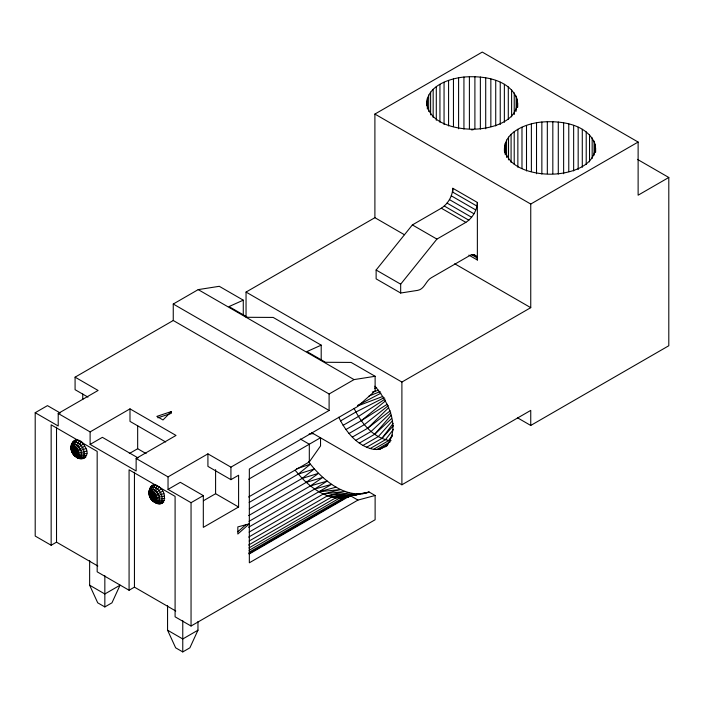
<?xml version="1.0" encoding="UTF-8"?>
<svg xmlns="http://www.w3.org/2000/svg" width="704" height="704" viewBox="0 0 704 704"><rect width="100%" height="100%" fill="white"/><g stroke="black" fill="none" stroke-linecap="round" stroke-linejoin="round"><path stroke-width="1.06" d="M89.637 585.209L104.843 593.982L120.041 585.209L111.962 602.826L104.843 606.936L97.724 602.826L89.637 585.209L89.637 560.454M197.965 621.588L197.965 630.194L189.886 647.812L182.767 651.922L175.648 647.812L167.561 630.194L167.561 605.44M182.767 620.673L182.767 651.922M426.677 101.323C427.469 122.857 454.626 129.07 472.155 129.21C489.949 129.29 519.059 122.065 517.317 99.475C509.538 79.015 483.12 75.495 463.936 77.044C448.342 78.637 425.682 86.539 426.677 105.662M504.601 146.309C505.393 167.851 532.541 174.064 550.07 174.196C567.873 174.275 596.974 167.05 595.241 144.47C587.462 124.001 561.035 120.481 541.86 122.03C525.501 123.482 501.961 132.607 504.601 152.821M477.365 260.014C477.946 255.737 473.114 252.947 469.7 255.587L431.35 277.728C425.762 280.808 424.626 289.089 417.771 290.347L400.673 293.031L376.13 278.863L376.13 270.01L412.368 224.919L441.32 208.208C448.008 203.905 452.443 196.231 452.822 188.285L477.365 202.453L477.365 260.014L468.873 255.112M400.673 293.031L400.673 284.178L436.911 239.096L465.863 222.376C472.551 218.073 476.986 210.399 477.365 202.453M85.87 448.606L76.041 451.994L71.87 452.021C67.338 441.646 79.534 434.333 84.7 446.186C92.382 456.526 79.948 463.566 73.234 454.379C74.844 449.759 79.526 446.926 83.186 443.969M163.786 493.592L153.965 496.989L149.794 497.006C147.11 492.131 150.753 481.624 157.45 485.707L153.023 492.413L152.055 500.324C165.106 512.019 169.118 492.122 158.083 486.174M71.474 444.611L70.963 448.008L71.87 452.021M72.459 442.904L73.198 441.285M151.114 486.279L149.063 491.515L149.794 497.006M72.116 450.692L71.667 451.475L72.459 453.253L73.603 454.828L74.501 454.828M74.36 440.211C69.951 446.327 73.885 456.614 81.022 458.586L84.7 458.128M152.284 485.197C147.875 491.313 151.809 501.6 158.946 503.571L162.624 503.122M338.765 417.243C345.673 431.578 357.174 446.037 373.542 449.346L388.881 440.484L392.498 435.028M75.874 439.745C71.773 444.884 72.6 453.57 77.625 457.758C87.516 457.582 76.234 438.055 71.139 446.53L71.368 449.574C74.8 454.115 80.951 456.676 86.601 455.435M153.798 484.73C148.518 490.846 151.307 505.085 161.11 503.589M248.565 496.998L309.311 461.921L320.54 445.949L320.54 437.73L248.565 479.283M366.538 447.295L381.885 438.434L393.105 423.482M77.634 439.921C71.597 445.685 72.248 460.53 83.186 458.603M155.558 484.906C151.624 489.359 150.031 497.473 154.176 502.163M393.501 429.308L385.431 439.736L370.093 448.589M354.103 408.39C361.011 422.717 372.513 437.175 388.881 440.484L392.198 436.198M359.33 443.133L374.669 434.271L391.23 415.193M392.154 421.124L378.277 436.603L362.938 445.465M381.885 438.434L393.457 425.656M79.534 440.722L75.099 447.427L73.876 454.01L74.879 456.174M171.415 411.532L162.994 419.954L156.825 416.398L171.415 411.532L171.415 413.301M352.326 437.096L367.673 428.243L388.696 407.651M390.764 412.843L371.114 431.473L355.775 440.326M374.669 434.271L391.415 418.695M81.426 442.103L76.058 448.131L74.131 452.294L77.73 456.298L82.368 458.172C88.114 452.698 79.226 438.178 72.116 443.177C69.802 450.947 78.364 458.401 85.87 457.054M159.35 487.089L155.54 490.943L152.794 495.273L151.158 499.374L152.803 501.16C162.254 503.518 151.809 485.487 149.292 494.569C152.724 499.101 158.875 501.662 164.525 500.43M385.326 446.758C401.746 429.334 388.37 401.412 374.862 386.197M237.943 531.687L246.154 524.401M345.946 429.537L361.284 420.684L385.431 400.937M249.146 502.454L298.25 474.1L310.42 464.182L308.537 461.674M388.326 405.636L364.373 424.626L349.034 433.479M249.295 508.93L302.174 478.394L314.389 468.917C326.119 481.756 341.66 494.146 359.911 493.979M367.673 428.243L390.192 410.819M161.11 488.954L156.816 492.29L152.046 497.279L149.415 495.757L149.169 491.418M248.635 515.601L306.249 482.337L318.534 473.334L302.174 478.394L295.134 470.272M249.04 521.347L310.429 485.901L322.81 477.391L306.249 482.337L302.174 478.394M385.062 399.106L358.442 416.469L343.103 425.322M248.582 527.226L314.688 489.051L327.202 481.07L310.429 485.901L306.249 482.337M361.284 420.684L387.244 404.254M246.048 317.214L246.048 292.072L374.898 217.686L374.898 114.066L482.275 52.078L638.123 142.05L638.123 195.193L668.8 177.478L668.8 345.743L530.746 425.454L517.44 417.771M173.254 304.022L329.102 393.994L329.102 410.467L173.254 320.496L173.254 304.022L198.202 289.617L219.27 286.308L243.276 300.168L243.276 314.776M87.965 397.126L75.082 389.69L75.082 377.168L173.254 320.496M97.847 566.016L56.522 542.159L51.154 545.257L35.2 536.052L35.2 412.711L47.467 405.627L60.359 413.063M35.2 412.711L58.212 425.999L58.212 413.477L98.094 390.456L75.082 377.168M90.112 431.904L129.994 408.874L176.018 435.442L136.136 458.471L136.136 470.985L90.112 444.418L90.112 431.904L58.212 413.477M72.512 453.226L84.7 446.186M90.112 444.418L102.388 437.334L138.072 457.934M374.898 114.066L530.746 204.046L638.123 142.05M129.307 453.552L137.667 448.73L146.115 453.605M136.136 458.471L168.036 476.89L207.918 453.86L230.93 467.148L329.102 410.467M329.102 393.994L354.042 379.597L375.118 376.288L375.118 390.896L357.28 406.718L249.339 469.04L249.339 562.795L357.94 500.086L375.118 495.493L375.118 519.754L191.048 626.023L175.094 616.818L175.094 496.373L129.078 469.806L129.078 590.251L134.446 587.145L175.762 611.002M162.624 491.172L150.383 498.238L152.055 500.324L155.681 502.7M168.036 476.89L168.036 489.403L180.312 482.319L203.315 495.607L203.315 527.366L238.594 507.003L238.594 475.235L230.93 479.662L207.918 466.382L207.918 453.86M168.036 489.403L191.048 502.691L203.315 495.607M246.048 292.072L401.896 382.052L530.746 307.666L530.746 204.046M340.551 420.904L355.89 412.042L384.234 397.672M203.518 500.685L215.591 493.715L238.594 507.003M373.542 449.346L376.834 449.53L390.368 441.716M376.834 449.53L379.931 449.161L388.045 444.47M387.279 445.623L379.931 449.161M249.093 532.118L331.663 484.334L314.688 489.051L310.429 485.901M248.67 537.09L323.277 494.014L340.648 489.526L318.982 491.762L314.688 489.051M249.146 541.033L327.536 495.774L345.11 491.41L323.277 494.014L318.982 491.762L336.151 487.168M248.609 545.028L331.716 497.042L349.492 492.8L327.536 495.774L323.277 494.014M248.899 547.958L335.782 497.798L353.778 493.68L331.716 497.042L327.536 495.774M249.049 550.378L339.706 498.036L357.922 494.05L335.782 497.798L331.716 497.042M249.014 552.279L343.455 497.754L349.096 496.496M248.767 553.67L346.984 496.962L350.266 495.66L369.195 492.07L375.118 495.493M249.216 554.004L350.266 495.66L357.94 500.086M311.617 432.661L401.896 484.783L530.746 410.397L530.746 425.454M197.965 630.194L182.767 638.977L167.561 630.194M357.544 405.442L380.864 393.21M243.276 300.168L229.011 306.574L247.57 317.293L273.187 317.434L321.2 345.154L321.2 359.77M321.2 345.154L306.935 351.569L325.494 362.278L351.111 362.428L375.118 376.288M374.625 388.203L376.658 387.376M369.046 396L380.213 391.582M357.685 405.953L382.826 396.44M157.863 417.815L170.368 413.653M296.498 468.838L310.42 464.182L314.389 468.917L298.25 474.1M365.658 493.24L369.195 492.07L354.385 495.334M86.601 451.062C81.893 452.505 75.706 454.159 71.491 450.762L71.245 446.433M164.525 496.056L156.622 497.684L152.046 497.279L149.415 493.522L149.063 491.515L150.04 488.162C157.15 483.164 166.038 497.693 160.292 503.158C154.405 502.093 149.864 496.188 149.591 490.354C155.98 485.179 164.551 502.533 155.54 502.744M372.346 392.014L378.646 390.254M86.847 453.394C81.55 454.775 73.709 454.599 71.491 448.536C76.586 441.522 83.037 460.874 74.131 455.33M164.771 498.379L159.465 499.11L152.046 497.279C154.871 500.658 159.359 502.762 163.786 502.04M335.782 497.798L343.455 497.754L349.598 496.47M343.455 497.754L349.8 496.47M346.984 496.962L349.061 496.549M339.706 498.036L349.219 496.267M354.499 495.282L356.611 494.886M361.891 493.9L363.774 493.574M309.1 434.007L313.421 433.62M152.425 499.814L151.527 499.814L150.383 498.238L149.591 496.461L150.04 495.686L151.078 497.842M471.231 129.791L473.07 129.791M388.881 440.484L391.081 440.616M637.437 159.377L668.8 177.478M452.434 191.946L476.978 206.114M451.282 195.818L475.825 209.986M449.451 199.619L473.994 213.787M447.075 203.104L471.618 217.281M444.294 206.034L468.838 220.202M441.32 208.208L465.863 222.376M473.51 254.549L476.335 256.186M471.442 254.602L477.11 257.875M412.368 224.919L436.911 239.096M374.898 217.686L404.36 234.696M454.722 263.771L530.746 307.666M376.13 270.01L400.673 284.178M198.202 289.617L354.042 379.597M300.291 439.006L309.311 444.215L309.311 461.921M165.686 441.998L129.994 421.388L129.994 408.874M129.078 590.251L97.17 571.824L97.17 451.387L51.154 424.82L51.154 545.257M76.076 456.482L77.766 457.714M73.234 454.379L73.603 454.828M595.628 147.902L595.628 152.24M595.241 144.47L595.241 152.055M594.079 141.09L594.079 155.188M592.161 137.834L592.161 158.435M589.53 134.746L589.53 161.858M586.212 131.886L586.212 164.419M582.287 129.298L582.287 167.253M578.169 127.195L578.169 169.488M573.646 125.391L573.646 170.94M568.77 123.913L568.77 171.626M563.631 122.786L563.631 173.756M558.29 122.03L558.29 174.082M552.825 121.642L552.825 173.694M547.325 121.642L547.325 173.694M541.86 122.03L541.86 174.082M536.518 122.786L536.518 173.756M531.379 123.913L531.379 171.626M526.504 125.391L526.504 170.94M521.981 127.195L521.981 168.406M517.862 129.298L517.862 167.253M517.704 102.907L517.704 107.246M517.317 99.475L517.317 107.07M516.155 96.105L516.155 111.285M514.237 92.849L514.237 114.532M514.21 131.674L514.21 164.208M511.606 89.76L511.606 116.873M511.086 134.288L511.086 162.483M508.534 137.104L508.534 159.878M508.297 86.9L508.297 119.434M506.581 140.078L506.581 157.423M505.27 143.158L505.27 154.81M504.363 84.313L504.363 122.267M500.245 82.21L500.245 124.502M495.722 80.406L495.722 125.946M490.846 78.927L490.846 126.641M485.707 77.801L485.707 128.77M480.366 77.044L480.366 129.096M474.901 76.657L474.901 128.709M469.401 76.657L469.401 128.709M463.936 77.044L463.936 129.096M458.594 77.801L458.594 128.77M453.455 78.927L453.455 126.641M452.822 188.285L452.822 192.623M448.58 80.406L448.58 125.946M444.057 82.21L444.057 124.502M439.938 84.313L439.938 122.267M436.295 86.689L436.295 120.305M433.162 89.302L433.162 117.498M430.61 92.118L430.61 114.893M428.657 95.084L428.657 111.355M427.346 98.173L427.346 109.014M401.896 382.052L401.896 484.783M230.93 467.148L230.93 479.662M215.591 469.621L215.591 493.715M191.048 502.691L191.048 626.023M137.667 425.726L137.667 448.73M134.446 472.182L134.446 587.145M104.843 575.687L104.843 606.936M82.755 394.02L82.755 399.494M56.522 427.187L56.522 542.159M72.512 450.498C74.518 461.182 79.675 447.7 72.512 450.498M150.436 495.484C152.442 506.176 157.599 492.694 150.436 495.484M249.339 523.829L237.829 534.028L237.829 526.909L249.339 523.829"/></g></svg>
